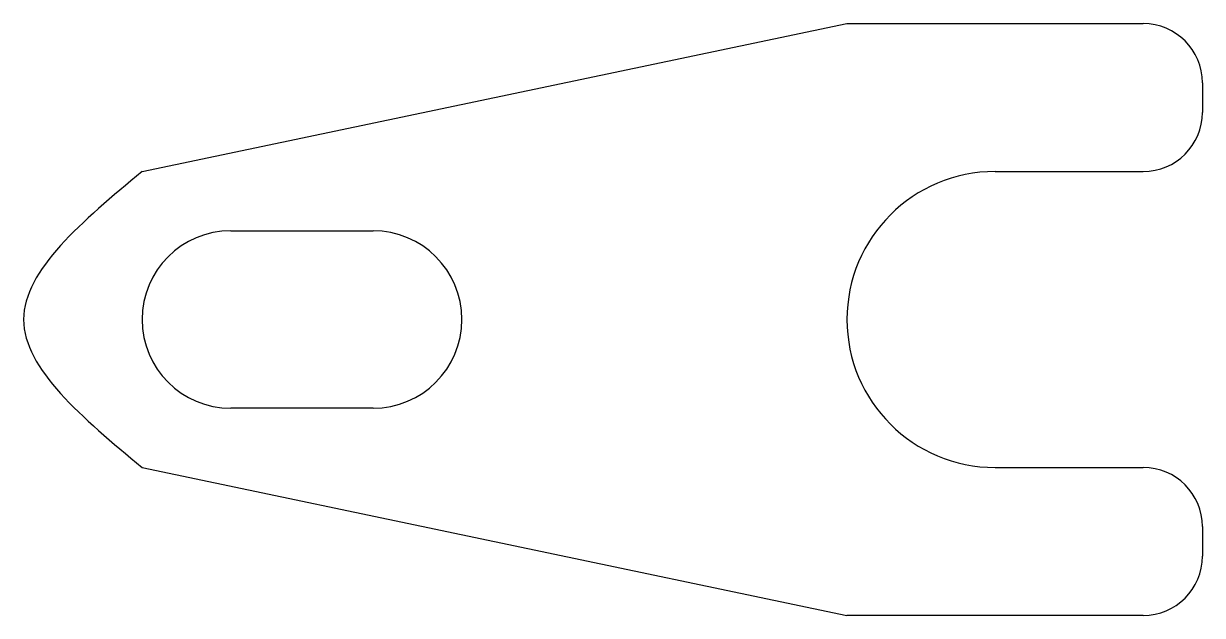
# Model space of a CAD drawing. Header units: millimetres. Extents: x 2579.9 to 2599.8, y 115.2 to 125.2.
import ezdxf

# ---------------------------------------------------------------- set-up
doc = ezdxf.new("R2010")
doc.units = ezdxf.units.MM
doc.header["$MEASUREMENT"] = 0

msp = doc.modelspace()

# ---------------------------------------------------------------- linework, layer by layer
at = {"linetype": 'Continuous', "ltscale": 20}
for p, q in [((2581.876, 122.669), (2593.776, 125.169)), ((2593.776, 125.169), (2598.776, 125.169)), ((2599.776, 124.169), (2599.776, 123.669)), ((2596.276, 122.669), (2598.776, 122.669)), ((2583.376, 121.669), (2585.776, 121.669)), ((2585.776, 118.669), (2583.376, 118.669)), ((2581.876, 117.669), (2593.776, 115.169)), ((2596.276, 117.669), (2598.776, 117.669)), ((2599.776, 116.669), (2599.776, 116.169)), ((2598.776, 115.169), (2593.776, 115.169))]:
    msp.add_line(p, q, dxfattribs=at)
for centre, radius, start, end in [((2598.776, 124.169), 1, 0, 90), ((2598.776, 123.669), 1, 270, 0), ((2596.276, 120.169), 2.5, 90, 270), ((2583.376, 120.169), 1.5, 90, 270), ((2585.776, 120.169), 1.5, 270, 90), ((2598.776, 116.669), 1, 360, 90), ((2598.776, 116.169), 1, 270, 360)]:
    msp.add_arc(centre, radius, start, end, dxfattribs=at)
msp.add_spline([(2581.876, 122.669), (2579.876, 120.169), (2581.876, 117.669)], degree=3, dxfattribs=at)

doc.saveas('drawing.dxf')
